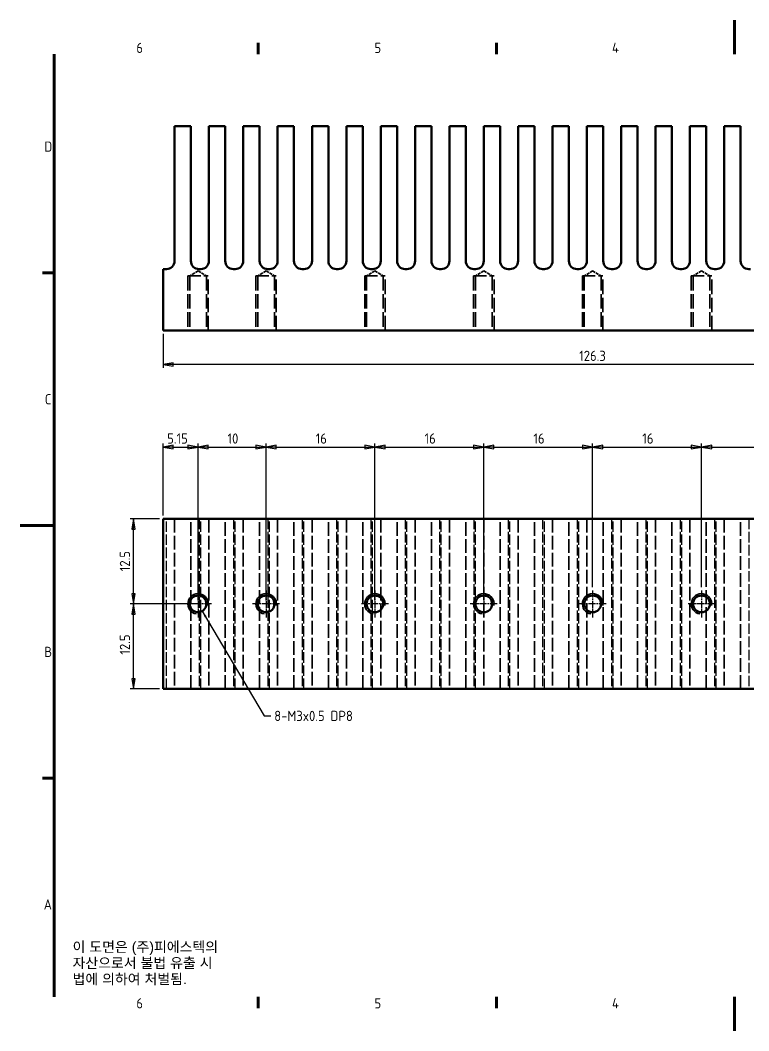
# Model space of a CAD drawing. Header units: millimetres. Extents: x 0 to 210, y 0 to 149.
# Drawn here: x 0 to 107.1, y 0 to 148.5 of the extents above; entities that cross this region are included whole.
import ezdxf

# ---------------------------------------------------------------- set-up
doc = ezdxf.new("R2010")
doc.units = ezdxf.units.MM
doc.header["$LTSCALE"] = 0.5
doc.linetypes.add('CHAIN', pattern=[0.3543, 0.2362, -0.0295, 0.0591, -0.0295])
doc.linetypes.add('DASHED', pattern=[0.2067, 0.1654, -0.0413])
doc.layers.get('0').update_dxf_attribs({"lineweight": 25})
for name, color, linetype, lineweight in [('가려진 것(ISO)', 5, 'DASHED', 35), ('가려진 좁은 것(ISO)', 5, 'DASHED', 25), ('가시적인 것(ISO)', 7, 'Continuous', 50), ('가시적인 좁은 것(ISO)', 1, 'Continuous', 35), ('경계(ISO)', 7, 'Continuous', 70), ('기호(ISO)', 7, 'Continuous', 25), ('중심 표식(ISO)', 1, 'Continuous', 25), ('치수(ISO)', 7, 'Continuous', 25)]:
    doc.layers.add(name, color=color, linetype=linetype, lineweight=lineweight)
doc.styles.add('ISO Proportional', font='arial.ttf')
doc.styles.add('ISO ProportionalPSTEK', font='isocp.shx')
doc.dimstyles.new('PSTEK', dxfattribs={"dimscale": 0.5, "dimtxt": 3, "dimasz": 3, "dimexe": 1, "dimexo": 1, "dimgap": 1, "dimtad": 1, "dimrnd": 1e-08, "dimdsep": 46, "dimtxsty": 'ISO ProportionalPSTEK', "dimblk": 'Filled-1', "dimcen": 0.09, "dimdle": 10, "dimclrd": 3, "dimclre": 3, "dimclrt": 1, "dimadec": 1, "dimazin": 2, "dimtfac": 1, "dimtmove": 0, "dimatfit": 3, "dimfxl": 0, "dimtolj": 1, "dimlwd": -1, "dimlwe": -1, "dimarcsym": 0})
doc.dimstyles.new('PSTEK$7', dxfattribs={"dimscale": 0.5, "dimtxt": 3, "dimasz": 2, "dimexe": 1, "dimexo": 1, "dimgap": 1, "dimtad": 1, "dimrnd": 1e-08, "dimdsep": 46, "dimtxsty": 'ISO ProportionalPSTEK', "dimblk": 'Filled-1', "dimcen": 0.09, "dimdle": 10, "dimclrd": 3, "dimclre": 3, "dimclrt": 1, "dimadec": 1, "dimazin": 2, "dimtfac": 1, "dimtmove": 0, "dimatfit": 3, "dimfxl": 0, "dimtolj": 1, "dimlwd": -1, "dimlwe": -1, "dimarcsym": 0})

# ---------------------------------------------------------------- blocks, each defined once
blk = doc.blocks.new('경계 Default Border')
at = {"layer": '경계(ISO)'}
for p, q in [((70, 287), (70, 290.4)), ((140, 287), (140, 290.4)), ((10, 222.75), (6.6, 222.75)), ((10, 74.25), (6.6, 74.25)), ((70, 10), (70, 6.6)), ((140, 10), (140, 6.6))]:
    blk.add_line(p, q, dxfattribs=at)
at = {"layer": '경계(ISO)', "flags": 128}
for points in [[(210, 297), (210, 287)], [(10, 10), (10, 287)], [(0, 148.5), (10, 148.5)], [(210, 0), (210, 10)]]:
    blk.add_lwpolyline(points, dxfattribs=at)
at = {"layer": '경계(ISO)', "color": 1, "char_height": 3, "attachment_point": 7, "style": 'ISO ProportionalPSTEK'}
for s, insert in [('6', (34.14, 287.37)), ('5', (104.14, 287.37)), ('4', (173.97, 287.4)), ('D', (7.08, 258.35)), ('C', (7.24, 184.1)), ('B', (7.08, 109.85)), ('A', (6.91, 35.62)), ('6', (34.14, 6.57)), ('5', (104.14, 6.57)), ('4', (173.97, 6.6))]:
    blk.add_mtext(s, dxfattribs=dict(at, insert=insert))
blk = doc.blocks.new('Filled-1')
at = {"color": 0}
for p, q in [((0, 0), (-1, 0.167)), ((-1, 0.167), (-1, -0.167)), ((-1, 0), (0, 0)), ((-1, -0.167), (0, 0))]:
    blk.add_line(p, q, dxfattribs=at)
at = {"color": 0, "flags": 128}
blk.add_lwpolyline([(-1, -0.167), (0, 0)], dxfattribs=at)
at = {"color": 0}
blk.add_solid([(-1, -0.167), (0, 0), (-1, 0.167), (-1, -0.167)], dxfattribs=at)
blk = doc.blocks.new('*D14')
at = {"layer": 'Defpoints', "color": 0}
for p in [(26.14, 85.78), (20.99, 75.23), (26.14, 62.73)]:
    blk.add_point(p, dxfattribs=at)
at = {"layer": '치수(ISO)', "color": 3}
for p, q in [((20.99, 75.73), (20.99, 86.28)), ((26.14, 63.23), (26.14, 86.28)), ((22.49, 85.78), (24.64, 85.78))]:
    blk.add_line(p, q, dxfattribs=at)
at = {"layer": '치수(ISO)', "color": 3, "xscale": 1.5, "yscale": 1.5, "zscale": 1.5, "rotation": 180}
blk.add_blockref('Filled-1', (20.99, 85.78), dxfattribs=at)
at = {"layer": '치수(ISO)', "color": 3, "xscale": 1.5, "yscale": 1.5, "zscale": 1.5}
blk.add_blockref('Filled-1', (26.14, 85.78), dxfattribs=at)
at = {"layer": '치수(ISO)', "color": 1, "insert": (21.6, 87.78), "char_height": 1.5, "attachment_point": 1, "style": 'ISO ProportionalPSTEK'}
blk.add_mtext('\\A1;5.15', dxfattribs=at)
blk = doc.blocks.new('*D15')
at = {"layer": 'Defpoints', "color": 0}
for p in [(36.14, 85.78), (26.14, 62.73), (36.14, 62.73)]:
    blk.add_point(p, dxfattribs=at)
at = {"layer": '치수(ISO)', "color": 3}
for p, q in [((26.14, 63.23), (26.14, 86.28)), ((36.14, 63.23), (36.14, 86.28)), ((27.64, 85.78), (34.64, 85.78))]:
    blk.add_line(p, q, dxfattribs=at)
at = {"layer": '치수(ISO)', "color": 3, "xscale": 1.5, "yscale": 1.5, "zscale": 1.5, "rotation": 180}
blk.add_blockref('Filled-1', (26.14, 85.78), dxfattribs=at)
at = {"layer": '치수(ISO)', "color": 3, "xscale": 1.5, "yscale": 1.5, "zscale": 1.5}
blk.add_blockref('Filled-1', (36.14, 85.78), dxfattribs=at)
at = {"layer": '치수(ISO)', "color": 1, "insert": (30.47, 87.78), "char_height": 1.5, "attachment_point": 1, "style": 'ISO ProportionalPSTEK'}
blk.add_mtext('\\A1;10', dxfattribs=at)
blk = doc.blocks.new('*D16')
at = {"layer": 'Defpoints', "color": 0}
for p in [(52.14, 85.78), (36.14, 62.73), (52.14, 62.73)]:
    blk.add_point(p, dxfattribs=at)
at = {"layer": '치수(ISO)', "color": 3}
for p, q in [((36.14, 63.23), (36.14, 86.28)), ((52.14, 63.23), (52.14, 86.28)), ((37.64, 85.78), (50.64, 85.78))]:
    blk.add_line(p, q, dxfattribs=at)
at = {"layer": '치수(ISO)', "color": 3, "xscale": 1.5, "yscale": 1.5, "zscale": 1.5, "rotation": 180}
blk.add_blockref('Filled-1', (36.14, 85.78), dxfattribs=at)
at = {"layer": '치수(ISO)', "color": 3, "xscale": 1.5, "yscale": 1.5, "zscale": 1.5}
blk.add_blockref('Filled-1', (52.14, 85.78), dxfattribs=at)
at = {"layer": '치수(ISO)', "color": 1, "insert": (43.43, 87.78), "char_height": 1.5, "attachment_point": 1, "style": 'ISO ProportionalPSTEK'}
blk.add_mtext('\\A1;16', dxfattribs=at)
blk = doc.blocks.new('*D17')
at = {"layer": 'Defpoints', "color": 0}
for p in [(68.14, 85.78), (68.14, 64.71), (52.14, 62.73)]:
    blk.add_point(p, dxfattribs=at)
at = {"layer": '치수(ISO)', "color": 3}
for p, q in [((52.14, 63.23), (52.14, 86.28)), ((68.14, 65.21), (68.14, 86.28)), ((53.64, 85.78), (66.64, 85.78))]:
    blk.add_line(p, q, dxfattribs=at)
at = {"layer": '치수(ISO)', "color": 3, "xscale": 1.5, "yscale": 1.5, "zscale": 1.5, "rotation": 180}
blk.add_blockref('Filled-1', (52.14, 85.78), dxfattribs=at)
at = {"layer": '치수(ISO)', "color": 3, "xscale": 1.5, "yscale": 1.5, "zscale": 1.5}
blk.add_blockref('Filled-1', (68.14, 85.78), dxfattribs=at)
at = {"layer": '치수(ISO)', "color": 1, "insert": (59.43, 87.78), "char_height": 1.5, "attachment_point": 1, "style": 'ISO ProportionalPSTEK'}
blk.add_mtext('\\A1;16', dxfattribs=at)
blk = doc.blocks.new('*D18')
at = {"layer": 'Defpoints', "color": 0}
for p in [(84.14, 85.78), (68.14, 64.71), (84.14, 64.71)]:
    blk.add_point(p, dxfattribs=at)
at = {"layer": '치수(ISO)', "color": 3}
for p, q in [((68.14, 65.21), (68.14, 86.28)), ((84.14, 65.21), (84.14, 86.28)), ((69.64, 85.78), (82.64, 85.78))]:
    blk.add_line(p, q, dxfattribs=at)
at = {"layer": '치수(ISO)', "color": 3, "xscale": 1.5, "yscale": 1.5, "zscale": 1.5, "rotation": 180}
blk.add_blockref('Filled-1', (68.14, 85.78), dxfattribs=at)
at = {"layer": '치수(ISO)', "color": 3, "xscale": 1.5, "yscale": 1.5, "zscale": 1.5}
blk.add_blockref('Filled-1', (84.14, 85.78), dxfattribs=at)
at = {"layer": '치수(ISO)', "color": 1, "insert": (75.43, 87.78), "char_height": 1.5, "attachment_point": 1, "style": 'ISO ProportionalPSTEK'}
blk.add_mtext('\\A1;16', dxfattribs=at)
blk = doc.blocks.new('*D20')
at = {"layer": 'Defpoints', "color": 0}
for p in [(16.64, 75.23), (20.99, 75.23), (26.14, 62.73)]:
    blk.add_point(p, dxfattribs=at)
at = {"layer": '치수(ISO)', "color": 3}
for p, q in [((20.49, 75.23), (16.14, 75.23)), ((16.64, 64.23), (16.64, 73.73)), ((25.64, 62.73), (16.14, 62.73))]:
    blk.add_line(p, q, dxfattribs=at)
at = {"layer": '치수(ISO)', "color": 3, "xscale": 1.5, "yscale": 1.5, "zscale": 1.5}
for p, rotation in [((16.64, 75.23), 90), ((16.64, 62.73), 270)]:
    blk.add_blockref('Filled-1', p, dxfattribs=dict(at, rotation=rotation))
at = {"layer": '치수(ISO)', "color": 1, "insert": (14.64, 67.53), "char_height": 1.5, "attachment_point": 1, "rotation": 90, "style": 'ISO ProportionalPSTEK'}
blk.add_mtext('\\A1;12.5', dxfattribs=at)
blk = doc.blocks.new('*D21')
at = {"layer": 'Defpoints', "color": 0}
for p in [(16.64, 62.73), (26.14, 62.73), (20.99, 50.23)]:
    blk.add_point(p, dxfattribs=at)
at = {"layer": '치수(ISO)', "color": 3}
for p, q in [((25.64, 62.73), (16.14, 62.73)), ((16.64, 51.73), (16.64, 61.23)), ((20.49, 50.23), (16.14, 50.23))]:
    blk.add_line(p, q, dxfattribs=at)
at = {"layer": '치수(ISO)', "color": 3, "xscale": 1.5, "yscale": 1.5, "zscale": 1.5}
for p, rotation in [((16.64, 62.73), 90), ((16.64, 50.23), 270)]:
    blk.add_blockref('Filled-1', p, dxfattribs=dict(at, rotation=rotation))
at = {"layer": '치수(ISO)', "color": 1, "insert": (14.64, 55.27), "char_height": 1.5, "attachment_point": 1, "rotation": 90, "style": 'ISO ProportionalPSTEK'}
blk.add_mtext('\\A1;12.5', dxfattribs=at)
blk = doc.blocks.new('*D24')
at = {"layer": 'Defpoints', "color": 0}
for p in [(100.14, 85.78), (84.14, 64.71), (100.14, 64.71)]:
    blk.add_point(p, dxfattribs=at)
at = {"layer": '치수(ISO)', "color": 3}
for p, q in [((84.14, 65.21), (84.14, 86.28)), ((100.14, 65.21), (100.14, 86.28)), ((85.64, 85.78), (98.64, 85.78))]:
    blk.add_line(p, q, dxfattribs=at)
at = {"layer": '치수(ISO)', "color": 3, "xscale": 1.5, "yscale": 1.5, "zscale": 1.5, "rotation": 180}
blk.add_blockref('Filled-1', (84.14, 85.78), dxfattribs=at)
at = {"layer": '치수(ISO)', "color": 3, "xscale": 1.5, "yscale": 1.5, "zscale": 1.5}
blk.add_blockref('Filled-1', (100.14, 85.78), dxfattribs=at)
at = {"layer": '치수(ISO)', "color": 1, "insert": (91.43, 87.78), "char_height": 1.5, "attachment_point": 1, "style": 'ISO ProportionalPSTEK'}
blk.add_mtext('\\A1;16', dxfattribs=at)
blk = doc.blocks.new('*D25')
at = {"layer": 'Defpoints', "color": 0}
for p in [(121.64, 85.78), (100.14, 64.71), (121.64, 64.71)]:
    blk.add_point(p, dxfattribs=at)
at = {"layer": '치수(ISO)', "color": 3}
for p, q in [((100.14, 65.21), (100.14, 86.28)), ((121.64, 65.21), (121.64, 86.28)), ((101.64, 85.78), (120.14, 85.78))]:
    blk.add_line(p, q, dxfattribs=at)
at = {"layer": '치수(ISO)', "color": 3, "xscale": 1.5, "yscale": 1.5, "zscale": 1.5, "rotation": 180}
blk.add_blockref('Filled-1', (100.14, 85.78), dxfattribs=at)
at = {"layer": '치수(ISO)', "color": 3, "xscale": 1.5, "yscale": 1.5, "zscale": 1.5}
blk.add_blockref('Filled-1', (121.64, 85.78), dxfattribs=at)
at = {"layer": '치수(ISO)', "color": 1, "insert": (109.42, 87.78), "char_height": 1.5, "attachment_point": 1, "style": 'ISO ProportionalPSTEK'}
blk.add_mtext('\\A1;21.5', dxfattribs=at)
blk = doc.blocks.new('*D27')
at = {"layer": 'Defpoints', "color": 0}
for p in [(20.99, 102.92), (147.29, 102.92), (20.99, 97.92)]:
    blk.add_point(p, dxfattribs=at)
at = {"layer": '치수(ISO)', "color": 3}
for p, q in [((20.99, 102.42), (20.99, 97.42)), ((147.29, 102.42), (147.29, 97.42)), ((145.79, 97.92), (22.49, 97.92))]:
    blk.add_line(p, q, dxfattribs=at)
at = {"layer": '치수(ISO)', "color": 3, "xscale": 1.5, "yscale": 1.5, "zscale": 1.5, "rotation": 180}
blk.add_blockref('Filled-1', (20.99, 97.92), dxfattribs=at)
at = {"layer": '치수(ISO)', "color": 3, "xscale": 1.5, "yscale": 1.5, "zscale": 1.5}
blk.add_blockref('Filled-1', (147.29, 97.92), dxfattribs=at)
at = {"layer": '치수(ISO)', "color": 1, "insert": (82.16, 99.93), "char_height": 1.5, "attachment_point": 1, "style": 'ISO ProportionalPSTEK'}
blk.add_mtext('\\A1;126.3', dxfattribs=at)

msp = doc.modelspace()

# ---------------------------------------------------------------- linework, layer by layer
at = {"layer": '가려진 것(ISO)', "ltscale": 5.464001}
for p, q in [((26.141, 111.664), (24.911, 110.925)), ((26.141, 111.664), (27.37, 110.925)), ((36.141, 111.664), (34.911, 110.925)), ((36.141, 111.664), (37.37, 110.925)), ((52.141, 111.664), (50.911, 110.925)), ((52.141, 111.664), (53.37, 110.925)), ((68.141, 111.664), (66.911, 110.925)), ((68.141, 111.664), (69.37, 110.925)), ((84.141, 111.664), (82.911, 110.925)), ((84.141, 111.664), (85.37, 110.925)), ((100.141, 111.664), (98.911, 110.925)), ((100.141, 111.664), (101.37, 110.925))]:
    msp.add_line(p, q, dxfattribs=at)
at = {"layer": '가려진 것(ISO)', "ltscale": 25.80229}
for p, q in [((24.641, 110.925), (24.641, 102.925)), ((24.911, 110.925), (24.911, 102.925)), ((27.37, 110.925), (27.37, 102.925)), ((27.641, 102.925), (27.641, 110.925)), ((34.641, 110.925), (34.641, 102.925)), ((34.911, 110.925), (34.911, 102.925)), ((37.37, 110.925), (37.37, 102.925)), ((37.641, 102.925), (37.641, 110.925)), ((50.641, 110.925), (50.641, 102.925)), ((50.911, 110.925), (50.911, 102.925)), ((53.37, 110.925), (53.37, 102.925)), ((53.641, 102.925), (53.641, 110.925)), ((66.641, 110.925), (66.641, 102.925)), ((66.911, 110.925), (66.911, 102.925)), ((69.37, 110.925), (69.37, 102.925)), ((69.641, 102.925), (69.641, 110.925)), ((82.641, 110.925), (82.641, 102.925)), ((82.911, 110.925), (82.911, 102.925)), ((85.37, 110.925), (85.37, 102.925)), ((85.641, 102.925), (85.641, 110.925)), ((98.641, 110.925), (98.641, 102.925)), ((98.911, 110.925), (98.911, 102.925)), ((101.37, 110.925), (101.37, 102.925)), ((101.641, 102.925), (101.641, 110.925))]:
    msp.add_line(p, q, dxfattribs=at)
at = {"layer": '가려진 것(ISO)', "ltscale": 22.798204}
for p, q in [((24.641, 110.925), (27.641, 110.925)), ((34.641, 110.925), (37.641, 110.925)), ((50.641, 110.925), (53.641, 110.925)), ((66.641, 110.925), (69.641, 110.925)), ((82.641, 110.925), (85.641, 110.925)), ((98.641, 110.925), (101.641, 110.925))]:
    msp.add_line(p, q, dxfattribs=at)
at = {"layer": '가려진 것(ISO)', "ltscale": 24.189648}
for p, q in [((22.691, 75.234), (22.691, 50.234)), ((25.091, 50.234), (25.091, 75.234)), ((27.741, 75.234), (27.741, 50.234)), ((30.141, 50.234), (30.141, 75.234)), ((32.791, 75.234), (32.791, 50.234)), ((35.191, 50.234), (35.191, 75.234)), ((37.841, 75.234), (37.841, 50.234)), ((40.241, 50.234), (40.241, 75.234)), ((42.891, 75.234), (42.891, 50.234)), ((45.291, 50.234), (45.291, 75.234)), ((47.941, 75.234), (47.941, 50.234)), ((50.341, 50.234), (50.341, 75.234)), ((52.991, 75.234), (52.991, 50.234)), ((55.391, 50.234), (55.391, 75.234)), ((58.041, 75.234), (58.041, 50.234)), ((60.441, 50.234), (60.441, 75.234)), ((63.091, 75.234), (63.091, 50.234)), ((65.491, 50.234), (65.491, 75.234)), ((68.141, 75.234), (68.141, 50.234)), ((70.541, 50.234), (70.541, 75.234)), ((73.191, 75.234), (73.191, 50.234)), ((75.591, 50.234), (75.591, 75.234)), ((78.241, 75.234), (78.241, 50.234)), ((80.641, 50.234), (80.641, 75.234)), ((83.291, 75.234), (83.291, 50.234)), ((85.691, 50.234), (85.691, 75.234)), ((88.341, 75.234), (88.341, 50.234)), ((90.741, 50.234), (90.741, 75.234)), ((93.391, 75.234), (93.391, 50.234)), ((95.791, 50.234), (95.791, 75.234)), ((98.441, 75.234), (98.441, 50.234)), ((100.841, 50.234), (100.841, 75.234)), ((103.491, 75.234), (103.491, 50.234)), ((105.891, 50.234), (105.891, 75.234))]:
    msp.add_line(p, q, dxfattribs=at)
at = {"layer": '가려진 좁은 것(ISO)', "ltscale": 18.60742}
for p, q in [((21.491, 50.234), (21.491, 75.234)), ((26.291, 75.234), (26.291, 50.234)), ((26.541, 50.234), (26.541, 75.234)), ((31.341, 75.234), (31.341, 50.234)), ((31.591, 50.234), (31.591, 75.234)), ((36.391, 75.234), (36.391, 50.234)), ((36.641, 50.234), (36.641, 75.234)), ((41.441, 75.234), (41.441, 50.234)), ((41.691, 50.234), (41.691, 75.234)), ((46.491, 75.234), (46.491, 50.234)), ((46.741, 50.234), (46.741, 75.234)), ((51.541, 75.234), (51.541, 50.234)), ((51.791, 50.234), (51.791, 75.234)), ((56.591, 75.234), (56.591, 50.234)), ((56.841, 50.234), (56.841, 75.234)), ((61.641, 75.234), (61.641, 50.234)), ((61.891, 50.234), (61.891, 75.234)), ((66.691, 75.234), (66.691, 50.234)), ((66.941, 50.234), (66.941, 75.234)), ((71.741, 75.234), (71.741, 50.234)), ((71.991, 50.234), (71.991, 75.234)), ((76.791, 75.234), (76.791, 50.234)), ((77.041, 50.234), (77.041, 75.234)), ((81.841, 75.234), (81.841, 50.234)), ((82.091, 50.234), (82.091, 75.234)), ((86.891, 75.234), (86.891, 50.234)), ((87.141, 50.234), (87.141, 75.234)), ((91.941, 75.234), (91.941, 50.234)), ((92.191, 50.234), (92.191, 75.234)), ((96.991, 75.234), (96.991, 50.234)), ((97.241, 50.234), (97.241, 75.234)), ((102.041, 75.234), (102.041, 50.234)), ((102.291, 50.234), (102.291, 75.234)), ((107.091, 75.234), (107.091, 50.234))]:
    msp.add_line(p, q, dxfattribs=at)
at = {"layer": '가시적인 것(ISO)'}
for p, q in [((25.091, 132.925), (22.691, 132.925)), ((22.691, 132.925), (22.691, 113.125)), ((25.091, 113.125), (25.091, 132.925)), ((30.141, 132.925), (27.741, 132.925)), ((27.741, 132.925), (27.741, 113.125)), ((30.141, 113.125), (30.141, 132.925)), ((35.191, 132.925), (32.791, 132.925)), ((32.791, 132.925), (32.791, 113.125)), ((35.191, 113.125), (35.191, 132.925)), ((40.241, 132.925), (37.841, 132.925)), ((37.841, 132.925), (37.841, 113.125)), ((40.241, 113.125), (40.241, 132.925)), ((45.291, 132.925), (42.891, 132.925)), ((42.891, 132.925), (42.891, 113.125)), ((45.291, 113.125), (45.291, 132.925)), ((50.341, 132.925), (47.941, 132.925)), ((47.941, 132.925), (47.941, 113.125)), ((50.341, 113.125), (50.341, 132.925)), ((55.391, 132.925), (52.991, 132.925)), ((52.991, 132.925), (52.991, 113.125)), ((55.391, 113.125), (55.391, 132.925)), ((60.441, 132.925), (58.041, 132.925)), ((58.041, 132.925), (58.041, 113.125)), ((60.441, 113.125), (60.441, 132.925)), ((65.491, 132.925), (63.091, 132.925)), ((63.091, 132.925), (63.091, 113.125)), ((65.491, 113.125), (65.491, 132.925)), ((70.541, 132.925), (68.141, 132.925)), ((68.141, 132.925), (68.141, 113.125)), ((70.541, 113.125), (70.541, 132.925)), ((75.591, 132.925), (73.191, 132.925)), ((73.191, 132.925), (73.191, 113.125)), ((75.591, 113.125), (75.591, 132.925)), ((80.641, 132.925), (78.241, 132.925)), ((78.241, 132.925), (78.241, 113.125)), ((80.641, 113.125), (80.641, 132.925)), ((85.691, 132.925), (83.291, 132.925)), ((83.291, 132.925), (83.291, 113.125)), ((85.691, 113.125), (85.691, 132.925)), ((90.741, 132.925), (88.341, 132.925)), ((88.341, 132.925), (88.341, 113.125)), ((90.741, 113.125), (90.741, 132.925)), ((95.791, 132.925), (93.391, 132.925)), ((93.391, 132.925), (93.391, 113.125)), ((95.791, 113.125), (95.791, 132.925)), ((100.841, 132.925), (98.441, 132.925)), ((98.441, 132.925), (98.441, 113.125)), ((100.841, 113.125), (100.841, 132.925)), ((105.891, 132.925), (103.491, 132.925)), ((103.491, 132.925), (103.491, 113.125)), ((105.891, 113.125), (105.891, 132.925)), ((20.991, 102.925), (20.991, 111.925)), ((20.991, 111.925), (21.491, 111.925)), ((26.291, 111.925), (26.541, 111.925)), ((31.341, 111.925), (31.591, 111.925)), ((36.391, 111.925), (36.641, 111.925)), ((41.441, 111.925), (41.691, 111.925)), ((46.491, 111.925), (46.741, 111.925)), ((51.541, 111.925), (51.791, 111.925)), ((56.591, 111.925), (56.841, 111.925)), ((61.641, 111.925), (61.891, 111.925)), ((66.691, 111.925), (66.941, 111.925)), ((71.741, 111.925), (71.991, 111.925)), ((76.791, 111.925), (77.041, 111.925)), ((81.841, 111.925), (82.091, 111.925)), ((86.891, 111.925), (87.141, 111.925)), ((91.941, 111.925), (92.191, 111.925)), ((96.991, 111.925), (97.241, 111.925)), ((102.041, 111.925), (102.291, 111.925)), ((107.091, 111.925), (107.341, 111.925)), ((147.291, 102.925), (20.991, 102.925)), ((20.991, 75.234), (20.991, 50.234)), ((147.291, 75.234), (20.991, 75.234)), ((20.991, 50.234), (147.291, 50.234))]:
    msp.add_line(p, q, dxfattribs=at)
for centre in [(26.141, 62.734), (36.141, 62.734), (52.141, 62.734), (68.141, 62.734), (84.141, 62.734), (100.141, 62.734)]:
    msp.add_circle(centre, 1.23, dxfattribs=at)
for centre, start, end in [((21.491, 113.125), 270, 0), ((26.291, 113.125), 180, 270), ((26.541, 113.125), 270, 0), ((31.341, 113.125), 180, 270), ((31.591, 113.125), 270, 0), ((36.391, 113.125), 180, 270), ((36.641, 113.125), 270, 0), ((41.441, 113.125), 180, 270), ((41.691, 113.125), 270, 0), ((46.491, 113.125), 180, 270), ((46.741, 113.125), 270, 0), ((51.541, 113.125), 180, 270), ((51.791, 113.125), 270, 0), ((56.591, 113.125), 180, 270), ((56.841, 113.125), 270, 0), ((61.641, 113.125), 180, 270), ((61.891, 113.125), 270, 0), ((66.691, 113.125), 180, 270), ((66.941, 113.125), 270, 0), ((71.741, 113.125), 180, 270), ((71.991, 113.125), 270, 0), ((76.791, 113.125), 180, 270), ((77.041, 113.125), 270, 0), ((81.841, 113.125), 180, 270), ((82.091, 113.125), 270, 0), ((86.891, 113.125), 180, 270), ((87.141, 113.125), 270, 0), ((91.941, 113.125), 180, 270), ((92.191, 113.125), 270, 0), ((96.991, 113.125), 180, 270), ((97.241, 113.125), 270, 0), ((102.041, 113.125), 180, 270), ((102.291, 113.125), 270, 0), ((107.091, 113.125), 180, 270)]:
    msp.add_arc(centre, 1.2, start, end, dxfattribs=at)
at = {"layer": '가시적인 좁은 것(ISO)'}
for centre in [(26.141, 62.734), (36.141, 62.734), (52.141, 62.734), (68.141, 62.734), (84.141, 62.734), (100.141, 62.734)]:
    msp.add_arc(centre, 1.5, 350, 260, dxfattribs=at)
at = {"layer": '중심 표식(ISO)', "linetype": 'CHAIN', "ltscale": 8.79844}
for p, q in [((26.141, 64.714), (26.141, 60.755)), ((36.141, 64.714), (36.141, 60.755)), ((52.141, 64.714), (52.141, 60.755)), ((68.141, 64.714), (68.141, 60.755)), ((84.141, 64.714), (84.141, 60.755)), ((100.141, 64.714), (100.141, 60.755)), ((28.12, 62.734), (24.161, 62.734)), ((38.12, 62.734), (34.161, 62.734)), ((54.12, 62.734), (50.161, 62.734)), ((70.12, 62.734), (66.161, 62.734)), ((86.12, 62.734), (82.161, 62.734)), ((102.12, 62.734), (98.161, 62.734))]:
    msp.add_line(p, q, dxfattribs=at)

# ---------------------------------------------------------------- block references
at = {"xscale": 0.5, "yscale": 0.5, "zscale": 0.5}
msp.add_blockref('경계 Default Border', (0, 0), dxfattribs=at)

# ---------------------------------------------------------------- texts
at = {"layer": '기호(ISO)', "color": 1, "insert": (37.336, 47.02), "char_height": 1.5, "width": 13.64042, "attachment_point": 1, "line_spacing_factor": 0.525, "style": 'ISO ProportionalPSTEK'}
msp.add_mtext('{8-M3x0.5 DP8}', dxfattribs=at)
at = {"layer": '기호(ISO)', "color": 7, "insert": (7.697, 13.078), "char_height": 1.5, "width": 25.62007, "attachment_point": 1, "line_spacing_factor": 0.944221, "style": 'ISO Proportional'}
msp.add_mtext('{\\fArial|b0|i0;이 도면은 (주)피에스텍의\\P자산으로서 불법 유출 시 \\P법에 의하여 처벌됨.}', dxfattribs=at)

# ---------------------------------------------------------------- dimensions: what is measured, and where the dimension line sits
at = {"layer": '치수(ISO)', "color": 3}
for base, p1, p2, angle, override, picture, middle in [((20.991, 97.925), (147.291, 102.925), (20.991, 102.925), 180, {"dimdec": 2, "dimtp": 0, "dimtm": 0, "dimtdec": 2, "dimtofl": 0, "dimatfit": 1}, '*D27', (84.141, 97.925)), ((26.141, 85.777), (20.991, 75.234), (26.141, 62.734), 180, {"dimdec": 2, "dimblk2": 'Filled-1', "dimsah": 1, "dimtp": 0, "dimtm": 0, "dimtdec": 2, "dimtofl": 0, "dimatfit": 1}, '*D14', (23.061, 85.777)), ((36.141, 85.777), (26.141, 62.734), (36.141, 62.734), 180, {"dimdec": 2, "dimblk1": 'Filled-1', "dimblk2": 'Filled-1', "dimsah": 1, "dimtp": 0, "dimtm": 0, "dimtdec": 2, "dimtofl": 0, "dimatfit": 1}, '*D15', (31.141, 85.777)), ((52.141, 85.777), (36.141, 62.734), (52.141, 62.734), 180, {"dimdec": 2, "dimblk1": 'Filled-1', "dimblk2": 'Filled-1', "dimsah": 1, "dimtp": 0, "dimtm": 0, "dimtdec": 2, "dimtofl": 0, "dimatfit": 1}, '*D16', (44.141, 85.777)), ((68.141, 85.777), (52.141, 62.734), (68.141, 64.714), 180, {"dimdec": 2, "dimblk1": 'Filled-1', "dimblk2": 'Filled-1', "dimsah": 1, "dimtp": 0, "dimtm": 0, "dimtdec": 2, "dimtofl": 0, "dimatfit": 1}, '*D17', (60.141, 85.777)), ((84.141, 85.777), (68.141, 64.714), (84.141, 64.714), 180, {"dimdec": 2, "dimblk1": 'Filled-1', "dimblk2": 'Filled-1', "dimsah": 1, "dimtp": 0, "dimtm": 0, "dimtdec": 2, "dimtofl": 0, "dimatfit": 1}, '*D18', (76.146, 85.777)), ((100.141, 85.777), (84.141, 64.714), (100.141, 64.714), 180, {"dimdec": 2, "dimtp": 0, "dimtm": 0, "dimtdec": 2, "dimtofl": 0, "dimatfit": 1}, '*D24', (92.141, 85.777)), ((121.641, 85.777), (100.141, 64.714), (121.641, 64.714), 180, {"dimdec": 2, "dimtp": 0, "dimtm": 0, "dimtdec": 2, "dimtofl": 0, "dimatfit": 1}, '*D25', (110.891, 85.777)), ((16.643, 75.234), (26.141, 62.734), (20.991, 75.234), 90, {"dimdec": 2, "dimblk1": 'Filled-1', "dimsah": 1, "dimtp": 0, "dimtm": 0, "dimtdec": 2, "dimtofl": 0, "dimatfit": 1}, '*D20', (16.643, 68.984)), ((16.643, 62.734), (20.991, 50.234), (26.141, 62.734), 90, {"dimdec": 2, "dimblk2": 'Filled-1', "dimsah": 1, "dimtp": 0, "dimtm": 0, "dimtdec": 2, "dimtofl": 0, "dimatfit": 1}, '*D21', (16.643, 56.729))]:
    dim = msp.add_linear_dim(base=base, p1=p1, p2=p2, angle=angle, dimstyle='PSTEK', override=override, dxfattribs=at)
    dim.commit()
    dim.dimension.update_dxf_attribs({"geometry": picture, "text_midpoint": middle, "dimtype": 160})

# ---------------------------------------------------------------- leaders
at = {"layer": '기호(ISO)', "color": 3, "annotation_type": 0, "has_hookline": 1, "hookline_direction": 0, "text_width": 11.7}
msp.add_leader([(26.755, 61.67), (35.836, 46.27), (36.836, 46.27)], dimstyle='PSTEK$7', override={"dimtad": 0}, dxfattribs=at)

doc.saveas('drawing.dxf')
